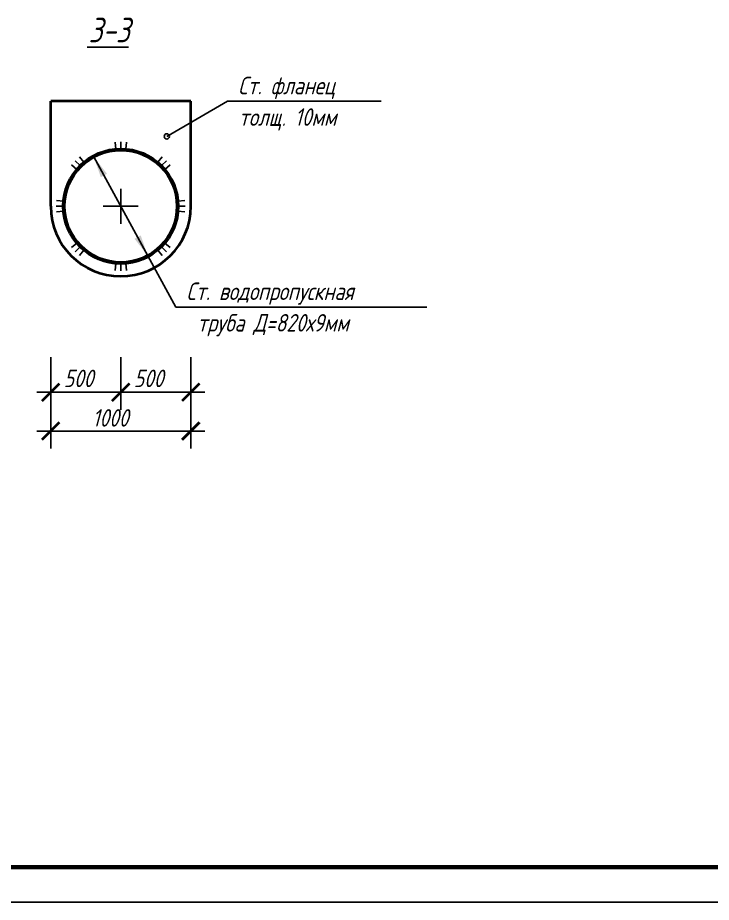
# Model space of a CAD drawing. Header units: millimetres. Extents: x 241890 to 271590, y -129581 to -108581.
# Drawn here: x 250250 to 255200, y -129581 to -123266 of the extents above; entities that cross this region are included whole.
import ezdxf

# ---------------------------------------------------------------- set-up
doc = ezdxf.new("R2010")
doc.units = ezdxf.units.MM
doc.layers.get('0').update_dxf_attribs({"lineweight": 40})
for name, color, linetype in [('Линии', 7, 'Continuous'), ('Надписи', 7, 'Continuous'), ('Штриховка', 7, 'Continuous')]:
    doc.layers.add(name, color=color, linetype=linetype)
doc.styles.add('GOST 2.304', font='CS_Gost2304.shx', dxfattribs={"oblique": 15})

msp = doc.modelspace()

# ---------------------------------------------------------------- linework, layer by layer
at = {"ltscale": 50}
for p, q in [((251486, -123862.1), (250486, -123862.1)), ((250486, -124612.1), (250486, -123862.1)), ((251486, -124612.1), (251486, -123862.1))]:
    msp.add_line(p, q, dxfattribs=at)
at = {"color": 0, "linetype": 'ByBlock', "const_width": 18.8}
for points in [[(250548.5, -125877.4), (250423.5, -126002.4)], [(251048.5, -125877.4), (250923.5, -126002.4)], [(250923.5, -126002.4), (251048.5, -125877.4)], [(251423.5, -126002.4), (251548.5, -125877.4)], [(250548.5, -126153.9), (250423.5, -126278.9)], [(251423.5, -126278.9), (251548.5, -126153.9)]]:
    msp.add_lwpolyline(points, dxfattribs=at)
at = {"ltscale": 50}
for radius in [410, 401]:
    msp.add_circle((250986, -124612.1), radius, dxfattribs=at)
msp.add_arc((250986, -124612.1), 500, 180, 0, dxfattribs=at)
at = {"layer": 'Линии'}
for p, q in [((250986, -124737.1), (250986, -124487.1)), ((250861, -124612.1), (251111, -124612.1))]:
    msp.add_line(p, q, dxfattribs=at)
at = {"layer": 'Надписи', "ltscale": 50}
for p, q in [((251314.4, -124113.6), (251748.5, -123863)), ((251748.5, -123863), (252844.5, -123863)), ((250793.7, -124260.2), (251379.2, -125331.5)), ((251379.2, -125331.5), (253170.5, -125331.5)), ((250486, -125689.9), (250486, -126064.9)), ((250986, -125689.9), (250986, -126064.9)), ((250986, -125689.9), (250986, -126064.9)), ((251486, -125689.9), (251486, -126064.9)), ((250386, -125939.9), (251086, -125939.9)), ((250486, -125966.4), (250486, -126341.4)), ((250886, -125939.9), (251586, -125939.9)), ((251486, -125966.4), (251486, -126341.4)), ((250386, -126216.4), (251586, -126216.4))]:
    msp.add_line(p, q, dxfattribs=at)
at = {"layer": 'Надписи', "lineweight": 60}
msp.add_line((242890.4, -129330.7), (271340.4, -129330.7), dxfattribs=at)
at = {"layer": 'Надписи'}
msp.add_line((271590.4, -129580.7), (241890.4, -129580.7), dxfattribs=at)
at = {"layer": 'Надписи', "ltscale": 50}
for start, end in [(0, 180), (180, 0)]:
    msp.add_arc((251314.4, -124113.6), 18.8, start, end, dxfattribs=at)
for points in [[(250793.7, -124260.2), (250887.8, -124380), (250843.7, -124404.1)], [(251178.3, -124964), (251128.3, -124820.1), (251084.2, -124844.2)]]:
    msp.add_solid(points, dxfattribs=at)
at = {"layer": 'Штриховка', "ltscale": 50}
for p, q in [((250950.2, -124203.7), (250945.9, -124154.1)), ((250986, -124202.1), (250986, -124152.1)), ((251021.7, -124203.7), (251026.1, -124154.1)), ((250722.5, -124298), (250690.5, -124259.9)), ((251249.5, -124298), (251281.5, -124259.9)), ((250671.9, -124348.6), (250633.8, -124316.6)), ((250696.1, -124322.2), (250660.7, -124286.9)), ((251275.9, -124322.2), (251311.3, -124286.9)), ((251300.1, -124348.6), (251338.2, -124316.6)), ((250577.6, -124576.4), (250528, -124572)), ((251394.4, -124576.4), (251444, -124572)), ((250576, -124612.1), (250526, -124612.1)), ((250577.6, -124647.9), (250528, -124652.2)), ((251394.4, -124647.9), (251444, -124652.2)), ((251396, -124612.1), (251446, -124612.1)), ((250671.9, -124875.7), (250633.8, -124907.7)), ((250696.1, -124902), (250660.7, -124937.4)), ((251275.9, -124902), (251311.3, -124937.4)), ((251300.1, -124875.7), (251338.2, -124907.7)), ((250722.5, -124926.2), (250690.5, -124964.3)), ((251249.5, -124926.2), (251281.5, -124964.3)), ((250950.2, -125020.6), (250945.9, -125070.2)), ((250986, -125022.1), (250986, -125072.1)), ((251021.7, -125020.6), (251026.1, -125070.2))]:
    msp.add_line(p, q, dxfattribs=at)

# ---------------------------------------------------------------- texts
at = {"layer": 'Надписи', "style": 'GOST 2.304', "oblique": 15}
for s, height, p in [('%%U3-3', 175, (250755.6, -123441.7)), ('500', 125, (250578.6, -125903.5)), ('500', 125, (251078.6, -125903.5)), ('1000', 125, (250783.2, -126185.2))]:
    msp.add_text(s, height=height, dxfattribs=at).set_placement(p)
at = {"layer": 'Надписи', "ltscale": 50, "style": 'GOST 2.304', "oblique": 15}
for s, p in [('Ст. фланец', (251823.5, -123813)), ('толщ. 10мм', (251829, -124038)), ('Ст. водопропускная', (251454.2, -125281.5)), ('труба Д=820х9мм', (251532.3, -125506.5))]:
    msp.add_text(s, height=125, dxfattribs=at).set_placement(p)

doc.saveas('drawing.dxf')
